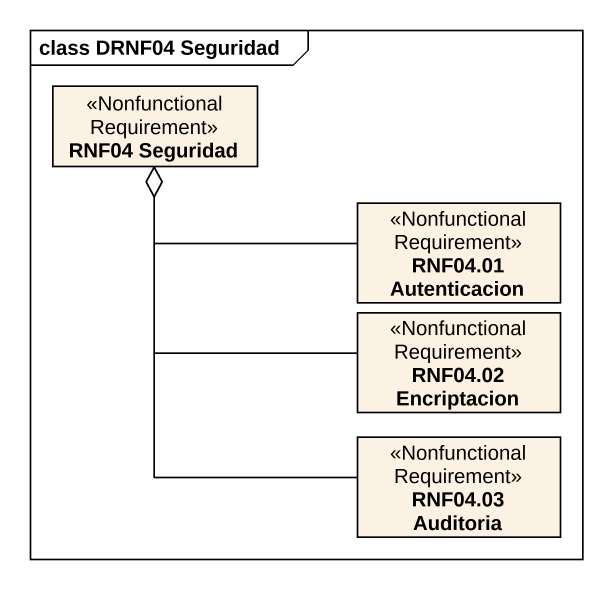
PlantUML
@startuml
mainframe class DRNF04 Seguridad
hide circle
hide empty members
class "RNF04 Seguridad" as RNF04_Seguridad <<NonfunctionalRequirement>>
class "RNF04.01 Autenticacion" as RNF04_01_Autenticacion <<NonfunctionalRequirement>>
class "RNF04.02 Encriptacion" as RNF04_02_Encriptacion <<NonfunctionalRequirement>>
class "RNF04.03 Auditoria" as RNF04_03_Auditoria <<NonfunctionalRequirement>>
RNF04_01_Autenticacion -left-o RNF04_Seguridad
RNF04_02_Encriptacion -up-o RNF04_Seguridad
RNF04_03_Auditoria -up-o RNF04_Seguridad
@enduml
